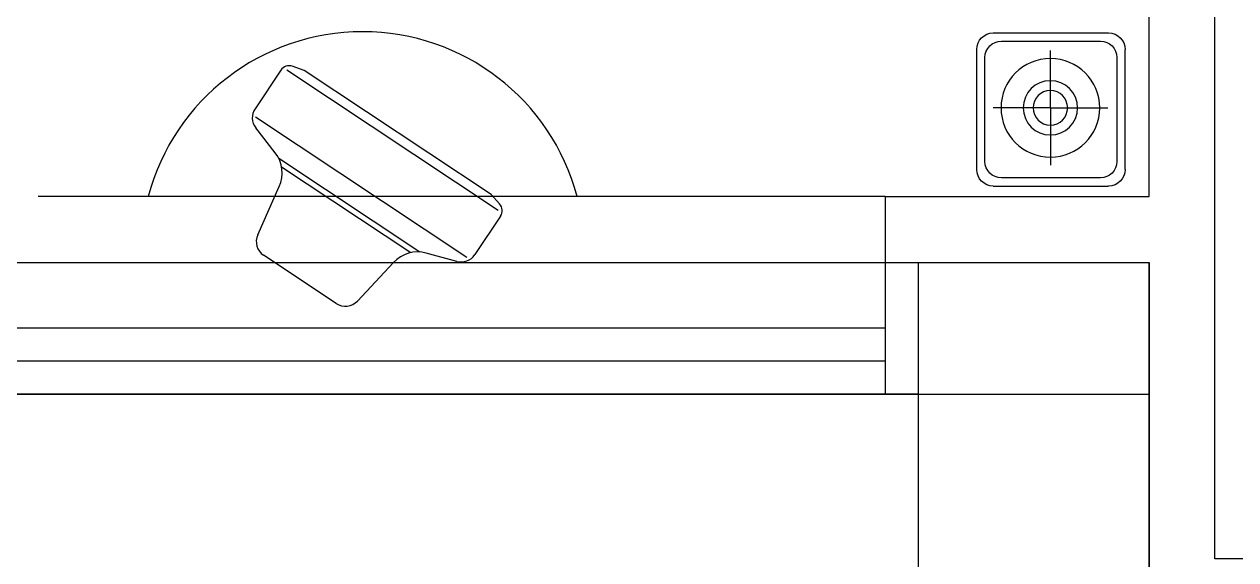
# Model space of a CAD drawing. Header units: millimetres. Extents: x 1143 to 39838, y 578 to 35727.
# Drawn here: x 10380 to 14052, y 6437 to 8062 of the extents above; entities that cross this region are included whole.
import ezdxf

# ---------------------------------------------------------------- set-up
doc = ezdxf.new("R2010")
doc.units = ezdxf.units.MM
for name, color, linetype in [('3', 7, 'Continuous'), ('4', 7, 'Continuous'), ('JJ', 8, 'Continuous'), ('PUB_WINDW', 7, 'Continuous'), ('WALL', 255, 'Continuous'), ('WINDOW', 2, 'Continuous')]:
    doc.layers.add(name, color=color, linetype=linetype)
doc.styles.add('DIM_FONT', font='SIMPLEX', dxfattribs={"width": 0.8})
doc.styles.get("Standard").update_dxf_attribs({"font": 'arial.ttf'})

# ---------------------------------------------------------------- blocks, each defined once
blk = doc.blocks.new('A$C3F760557')
at = {"layer": '4'}
for p, q in [((267.8, 535), (532.2, 535)), ((192.1, 335.1), (218.5, 493.2)), ((581.5, 493.2), (607.9, 335.1)), ((143.5, 265), (656.5, 265)), ((165.1, 281.8), (634.9, 281.8)), ((34.2, 226.4), (125.1, 256.7)), ((674.9, 256.7), (765.8, 226.4)), ((15.3, 199.6), (784.7, 199.6)), ((0, 38.4), (0, 179)), ((800, 38.4), (800, 179)), ((15.3, 28.4), (784.7, 28.4)), ((22.7, 9.3), (60, 0)), ((60, 0), (740, 0)), ((740, 0), (777.3, 9.3))]:
    blk.add_line(p, q, dxfattribs=at)
for centre, radius, start, end in [((267.8, 485), 50, 90, 170.5377), ((532.2, 485), 50, 9.4623, 90), ((93.5, 351.6), 100, 288.4349, 350.5377), ((706.5, 351.6), 100, 189.4623, 251.5651), ((50, 179), 50, 108.4349, 180), ((750, 179), 50, 0, 71.5651), ((30, 38.4), 30, 180, 255.9638), ((770, 38.4), 30, 284.0362, 0)]:
    blk.add_arc(centre, radius, start, end, dxfattribs=at)
blk = doc.blocks.new('A$C578550E8')
at = {"layer": 'JJ'}
for p, q in [((399.8, 464.6, -1600), (49.9, 464.6, -1600)), ((0, 49.9, -1600), (0, 414.8, -1600)), ((374.8, 439.7, -1600), (74.8, 439.7, -1600)), ((226.5, 237.3, -1600), (226.5, 411.1, -1600)), ((449.6, 49.9, -1600), (449.6, 414.8, -1600)), ((24.9, 389.8, -1600), (24.9, 74.8, -1600)), ((424.7, 74.8, -1600), (424.7, 389.8, -1600)), ((226.5, 237.3, -1600), (52.7, 237.3, -1600)), ((226.5, 237.3, -1600), (226.5, 63.4, -1600)), ((226.5, 237.3, -1600), (400.3, 237.3, -1600)), ((74.8, 24.9, -1600), (374.8, 24.9, -1600)), ((399.8, 0, -1600), (49.9, 0, -1600))]:
    blk.add_line(p, q, dxfattribs=at)
for radius in [149.6, 82.4, 52.4]:
    blk.add_circle((226.5, 237.3, -1600), radius, dxfattribs=at)
for centre, start, end in [((49.9, 414.8, -1600), 90, 180), ((399.8, 414.8, -1600), 360, 90), ((74.8, 389.8, -1600), 90, 180), ((374.8, 389.8, -1600), 360, 90), ((74.8, 74.8, -1600), 180, 270), ((374.8, 74.8, -1600), 270, 360), ((49.9, 49.9, -1600), 180, 270), ((399.8, 49.9, -1600), 270, 360)]:
    blk.add_arc(centre, 49.9, start, end, dxfattribs=at)
blk = doc.blocks.new('1T4F81聚福元')
for p, q in [((-12200, -21900), (-11400, -21900)), ((-12100, -22100), (-11400, -22100))]:
    blk.add_line(p, q)
at = {"layer": '3'}
for p, q in [((-12200, -21900), (-14767.2, -21900)), ((-12217.5, -21900), (-13133.4, -21900)), ((-12217.5, -21900), (-13133.4, -21900)), ((-12100, -22500), (-12100, -23946.6))]:
    blk.add_line(p, q, dxfattribs=at)
blk.add_arc((-13783.4, -22072.5), 672.5, 14.8628, 165.1372, dxfattribs=at)
at = {"layer": 'WALL'}
for p, q in [((-11200, -23000), (-11200, -17900)), ((-11400, -21900), (-11400, -18100)), ((-11200, -23000), (-11200, -19300)), ((-11400, -21900), (-11400, -21800)), ((-12200, -21900), (-12200, -22500)), ((-12100, -22100), (-12100, -22500)), ((-11400, -23000), (-11400, -22100)), ((-12100, -22500), (-12200, -22500)), ((-12100, -22500), (-12200, -22500)), ((-11400, -23200), (-11400, -22600)), ((-10166, -23000), (-11200, -23000))]:
    blk.add_line(p, q, dxfattribs=at)
at = {"layer": 'WINDOW'}
for points in [[(-13258, -10000), (-13258, -13400), (-14400, -13400), (-14400, -13000), (-16400, -13000), (-16400, -13400), (-19500, -13400), (-19500, -17100), (-19900, -17100), (-19900, -18500), (-17100, -18500), (-17100, -22100), (-15316, -22100), (-15316, -22500), (-12100, -22500), (-11400, -22500), (-11400, -23200), (-6516, -23200)], [(-12200, -22500), (-15316, -22500), (-15316, -22100)], [(-12200, -22400), (-15216, -22400), (-15216, -22100)], [(-12200, -22300), (-15116, -22300), (-15116, -22100)]]:
    blk.add_lwpolyline(points, dxfattribs=at)
blk.add_lwpolyline([(-13258, -11600), (-13258, -11700), (-11442, -11700), (-11416, -13400), (-19500, -13400), (-19500, -18000), (-19500, -18100), (-17100, -18100), (-17100, -22100), (-11400, -22100), (-11400, -23200), (-6516, -23200), (-6516, -25000), (-6316, -25000), (-6316, -18500), (-6400, -18500), (-6400, -11600)], close=True, dxfattribs=at)
at = {"layer": 'JJ', "xscale": -1}
blk.add_blockref('A$C578550E8', (-11472.4, -21868.3, 1600), dxfattribs=at)
at = {"layer": 'JJ', "rotation": 146.3843424703606}
blk.add_blockref('A$C3F760557', (-13344.2, -21927.4), dxfattribs=at)
at = {"style": 'DIM_FONT', "oblique": -180, "text_generation_flag": 4, "width": 0.8, "flags": 9}
for tag, p, rotation in [('XSIZE', (1326.3, -15051.1), 135), ('YSIZE', (1326.3, -15051.1), 135), ('XSIZE', (3900.1, -18100), 45), ('YSIZE', (3900.1, -18100), 45)]:
    blk.add_attdef(tag, p, '', height=0.5, rotation=rotation, dxfattribs=at)
at = {"layer": 'JJ', "oblique": -180, "text_generation_flag": 4, "width": 0.8, "flags": 9}
for p in [(1764.7, -14093.6), (2339, -19893.8)]:
    blk.add_attdef('XSIZE', p, '', height=0.441, dxfattribs=at)
blk.add_attdef('XSIZE', (-13521.8, -18540), '', height=0.441, rotation=90, dxfattribs=at)

msp = doc.modelspace()

# ---------------------------------------------------------------- block references
at = {"layer": 'PUB_WINDW'}
msp.add_blockref('1T4F81聚福元', (25189.3, 29439.1), dxfattribs=at)

doc.saveas('drawing.dxf')
